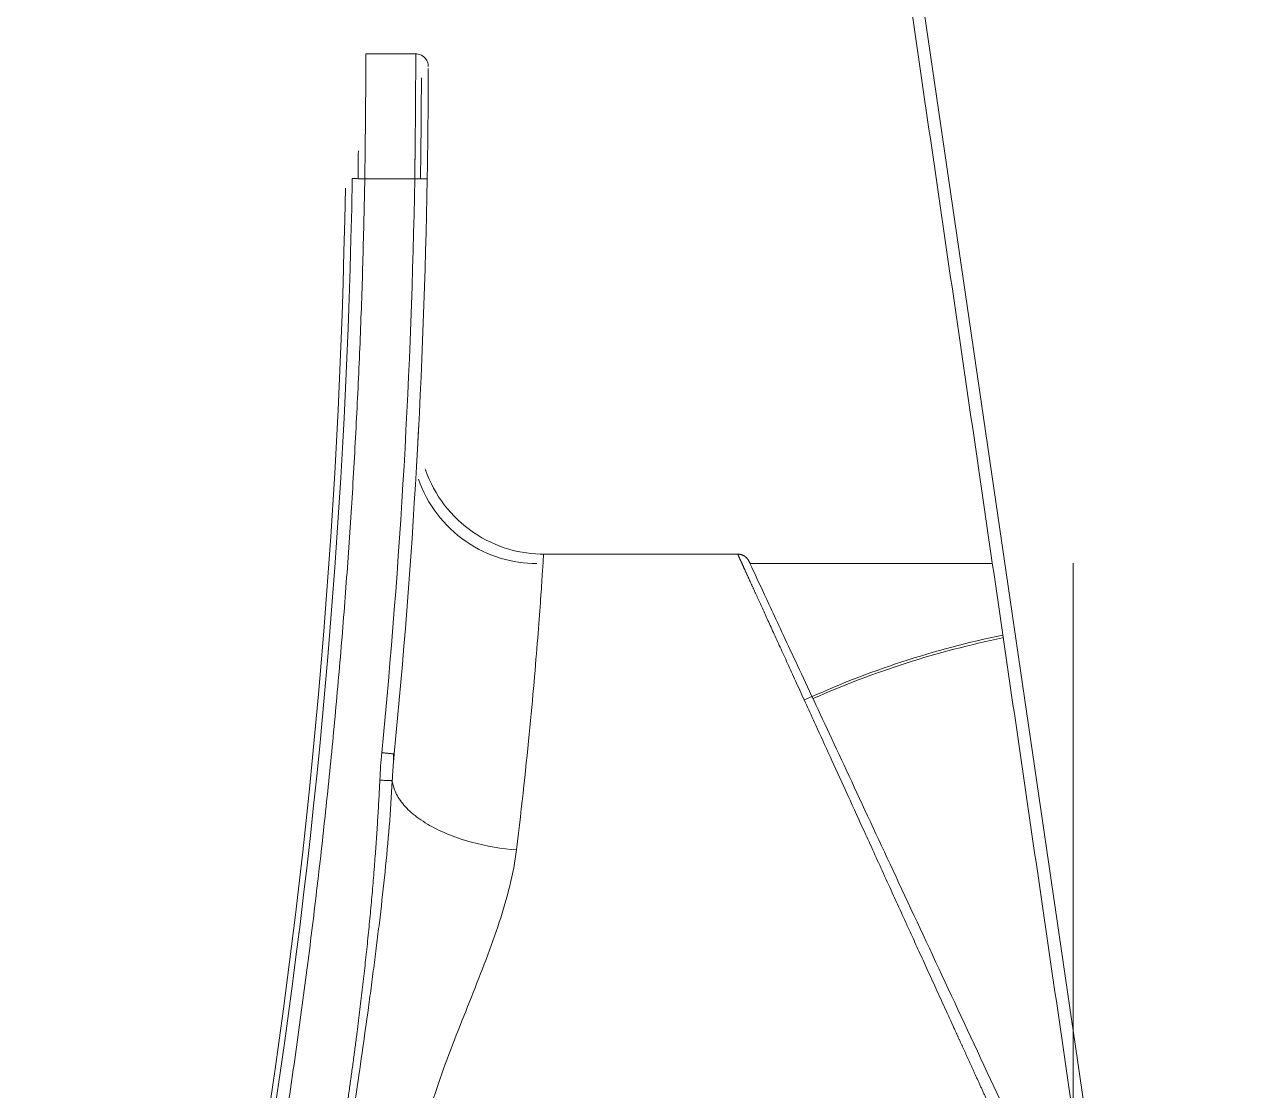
# Model space of a CAD drawing. Header units: millimetres. Extents: x 2433 to 4809, y -10272 to -6912.
# Drawn here: x 4224.37 to 4272.95, y -9168.72 to -9126.04 of the extents above; entities that cross this region are included whole.
import ezdxf

# ---------------------------------------------------------------- set-up
doc = ezdxf.new("R2010")
doc.units = ezdxf.units.MM

msp = doc.modelspace()

# ---------------------------------------------------------------- linework, layer by layer
at = {"linetype": 'Continuous', "lineweight": 13, "extrusion": (-1, -2.22045e-16, 0)}
for p, q in [((4259.07, -9116.429), (4272.949, -9211.446)), ((4238.004, -9132.222), (4240.004, -9132.222))]:
    msp.add_line(p, q, dxfattribs=at)
at = {"linetype": 'Continuous', "lineweight": 18, "extrusion": (-1, -2.22045e-16, 0)}
for p, q in [((4240.047, -9127.222), (4238.047, -9127.222)), ((4245.163, -9147.242), (4252.929, -9147.242)), ((4253.425, -9147.621), (4263.129, -9147.621))]:
    msp.add_line(p, q, dxfattribs=at)
at = {"linetype": 'Continuous', "lineweight": 18, "extrusion": (0, 0, -1)}
for centre, end in [((-3952.163, -9127.222), 196.38888), ((-3951.886, -9127.601), 197.2908)]:
    msp.add_arc(centre, 285.385, 181.00213, end, dxfattribs=at)
at = {"linetype": 'Continuous', "lineweight": 18}
for centre, radius, start, end in [((3952.163, -9127.222), 288.385, 354.42462, 359.00483), ((4271.01, -9186.723), 37, 101.6359, 114.6039)]:
    msp.add_arc(centre, radius, start, end, dxfattribs=at)
at = {"linetype": 'Continuous', "lineweight": 13}
msp.add_ellipse((4271.01, -9186.643), major_axis=(37, 0), ratio=0.994731, start_param=1.77424, end_param=1.990134, dxfattribs=at)
at = {"linetype": 'Continuous', "lineweight": 18}
for points, degree in [([(4272.467, -9211.547), (4258.583, -9116.5)], 1), ([(4238.004, -9132.222), (4238.014, -9131.568), (4238.03, -9130.262), (4238.043, -9128.593), (4238.047, -9127.494), (4238.047, -9127.222), (4238.047, -9127.222)], 3), ([(4237.733, -9132.214), (4237.738, -9131.837), (4237.743, -9131.464), (4237.747, -9131.104)], 3), ([(4238.685, -9155.192), (4239.431, -9147.553), (4239.871, -9139.897), (4240.004, -9132.222)], 3), ([(4240.425, -9143.842), (4240.422, -9143.836), (4240.419, -9143.834), (4240.416, -9143.836)], 3), ([(4240.446, -9143.902), (4240.441, -9143.887), (4240.436, -9143.88), (4240.43, -9143.882)], 3), ([(4253.198, -9147.321), (4253.073, -9147.242), (4252.926, -9147.242)], 2), ([(4253.198, -9147.321), (4253.321, -9147.401), (4253.384, -9147.534)], 2), ([(4238.607, -9156.29), (4238.625, -9155.913), (4238.651, -9155.547), (4238.685, -9155.192)], 3), ([(4239.154, -9155.559), (4239.149, -9155.231)], 1)]:
    msp.add_open_spline(points, degree=degree, dxfattribs=at)
at = {"linetype": 'Continuous', "lineweight": 13}
for points, knots in [([(4240.046, -9127.319), (4240.046, -9127.315), (4240.047, -9127.308), (4240.047, -9127.298), (4240.047, -9127.288), (4240.047, -9127.278), (4240.047, -9127.269), (4240.047, -9127.261), (4240.047, -9127.254), (4240.047, -9127.247), (4240.047, -9127.242), (4240.047, -9127.237), (4240.047, -9127.232), (4240.047, -9127.229), (4240.047, -9127.226), (4240.047, -9127.224), (4240.047, -9127.223), (4240.047, -9127.223), (4240.047, -9127.222)], [0, 0, 0, 0, 0.05337, 0.115185, 0.177185, 0.23937, 0.301739, 0.364294, 0.427033, 0.489957, 0.553066, 0.616359, 0.679837, 0.7435, 0.807348, 0.871381, 0.935598, 1, 1, 1, 1]), ([(4240.004, -9132.222), (4240.063, -9132.223), (4240.19, -9132.226), (4240.368, -9132.229), (4240.483, -9132.231), (4240.504, -9132.231), (4240.504, -9132.231)], [0, 0, 0, 0, 0.250144, 0.50029, 0.750436, 1, 1, 1, 1]), ([(4244.078, -9159.079), (4244.296, -9157.287), (4244.559, -9154.814), (4244.807, -9152.084), (4244.995, -9149.773), (4245.103, -9148.188), (4245.155, -9147.377), (4245.163, -9147.242), (4245.163, -9147.242), (4245.163, -9147.242)], [0, 0, 0, 0, 0.249993, 0.374989, 0.499985, 0.749978, 0.874975, 0.999971, 1, 1, 1, 1]), ([(4239.183, -9155.241), (4239.181, -9155.265), (4239.176, -9155.315), (4239.169, -9155.389), (4239.162, -9155.464), (4239.156, -9155.54), (4239.15, -9155.615), (4239.144, -9155.691), (4239.138, -9155.768), (4239.133, -9155.845), (4239.127, -9155.922), (4239.122, -9155.999), (4239.118, -9156.077), (4239.113, -9156.156), (4239.109, -9156.234), (4239.106, -9156.287), (4239.105, -9156.313)], [0, 0, 0, 0, 0.069238, 0.138821, 0.208746, 0.279011, 0.349615, 0.420556, 0.491831, 0.56344, 0.635381, 0.707651, 0.78025, 0.853175, 0.926426, 1, 1, 1, 1]), ([(4238.607, -9156.29), (4238.635, -9156.291), (4238.664, -9156.293), (4238.723, -9156.295), (4238.752, -9156.297), (4238.811, -9156.299), (4238.839, -9156.301), (4238.894, -9156.303), (4238.92, -9156.305), (4238.968, -9156.307), (4238.989, -9156.308), (4239.027, -9156.31), (4239.044, -9156.31), (4239.071, -9156.312), (4239.081, -9156.312), (4239.097, -9156.313), (4239.102, -9156.313), (4239.104, -9156.313)], [0, 0, 0, 0, 0.125, 0.125, 0.25, 0.25, 0.375, 0.375, 0.5, 0.5, 0.625, 0.625, 0.75, 0.75, 0.875, 0.875, 1, 1, 1, 1]), ([(4244.078, -9159.079), (4243.503, -9159.037), (4242.57, -9158.888), (4241.379, -9158.494), (4240.575, -9158.111), (4239.916, -9157.659), (4239.441, -9157.169), (4239.184, -9156.712), (4239.117, -9156.431), (4239.104, -9156.313)], [0, 0, 0, 0, 0.257269, 0.38603, 0.514791, 0.643552, 0.772313, 0.901074, 1, 1, 1, 1]), ([(4240.203, -9171.242), (4240.406, -9170.143), (4240.88, -9168.55), (4241.662, -9166.494), (4242.478, -9164.468), (4243.258, -9162.462), (4243.834, -9160.516), (4244.02, -9159.556), (4244.078, -9159.079)], [0, 0, 0, 0, 0.25, 0.375, 0.5, 0.75, 0.875, 1, 1, 1, 1])]:
    msp.add_open_spline(points, degree=3, knots=knots, dxfattribs=at)
at = {"linetype": 'Continuous', "lineweight": 18}
for points, degree, knots in [([(4240.547, -9127.723), (4240.547, -9127.664), (4240.526, -9127.537), (4240.412, -9127.359), (4240.233, -9127.244), (4240.106, -9127.222), (4240.047, -9127.222)], 3, [0, 0, 0, 0, 0.249564, 0.49971, 0.749856, 1, 1, 1, 1]), ([(4240.004, -9132.222), (4240.004, -9132.211), (4240.004, -9132.188), (4240.005, -9132.154), (4240.005, -9132.119), (4240.006, -9132.084), (4240.007, -9132.049), (4240.007, -9132.014), (4240.008, -9131.979), (4240.008, -9131.943), (4240.009, -9131.908), (4240.009, -9131.872), (4240.01, -9131.836), (4240.01, -9131.8), (4240.011, -9131.764), (4240.011, -9131.727), (4240.012, -9131.691), (4240.012, -9131.654), (4240.012, -9131.617), (4240.013, -9131.58), (4240.013, -9131.543), (4240.014, -9131.505), (4240.014, -9131.468), (4240.015, -9131.43), (4240.015, -9131.393), (4240.016, -9131.355), (4240.016, -9131.317), (4240.017, -9131.279), (4240.017, -9131.24), (4240.018, -9131.202), (4240.018, -9131.163), (4240.018, -9131.125), (4240.019, -9131.086), (4240.019, -9131.047), (4240.02, -9131.008), (4240.02, -9130.969), (4240.021, -9130.93), (4240.021, -9130.891), (4240.021, -9130.852), (4240.022, -9130.813), (4240.022, -9130.773), (4240.023, -9130.734), (4240.023, -9130.694), (4240.023, -9130.654), (4240.024, -9130.615), (4240.024, -9130.575), (4240.025, -9130.535), (4240.025, -9130.495), (4240.025, -9130.455), (4240.026, -9130.415), (4240.026, -9130.375), (4240.026, -9130.335), (4240.027, -9130.295), (4240.027, -9130.255), (4240.028, -9130.215), (4240.028, -9130.175), (4240.028, -9130.135), (4240.029, -9130.095), (4240.029, -9130.055), (4240.029, -9130.014), (4240.03, -9129.974), (4240.03, -9129.934), (4240.03, -9129.894), (4240.031, -9129.854), (4240.031, -9129.814), (4240.031, -9129.774), (4240.032, -9129.734), (4240.032, -9129.695), (4240.032, -9129.655), (4240.033, -9129.615), (4240.033, -9129.575), (4240.033, -9129.536), (4240.033, -9129.496), (4240.034, -9129.457), (4240.034, -9129.418), (4240.034, -9129.378), (4240.035, -9129.339), (4240.035, -9129.3), (4240.035, -9129.261), (4240.035, -9129.223), (4240.036, -9129.184), (4240.036, -9129.146), (4240.036, -9129.107), (4240.037, -9129.069), (4240.037, -9129.031), (4240.037, -9128.993), (4240.037, -9128.956), (4240.038, -9128.918), (4240.038, -9128.881), (4240.038, -9128.844), (4240.038, -9128.807), (4240.039, -9128.77), (4240.039, -9128.734), (4240.039, -9128.698), (4240.039, -9128.662), (4240.039, -9128.626), (4240.04, -9128.591), (4240.04, -9128.555), (4240.04, -9128.521), (4240.04, -9128.486), (4240.04, -9128.451), (4240.041, -9128.417), (4240.041, -9128.384), (4240.041, -9128.35), (4240.041, -9128.317), (4240.041, -9128.284), (4240.042, -9128.252), (4240.042, -9128.219), (4240.042, -9128.188), (4240.042, -9128.156), (4240.042, -9128.125), (4240.043, -9128.094), (4240.043, -9128.064), (4240.043, -9128.034), (4240.043, -9128.004), (4240.043, -9127.975), (4240.043, -9127.946), (4240.044, -9127.918), (4240.044, -9127.89), (4240.044, -9127.863), (4240.044, -9127.836), (4240.044, -9127.809), (4240.044, -9127.783), (4240.044, -9127.758), (4240.044, -9127.732), (4240.045, -9127.708), (4240.045, -9127.684), (4240.045, -9127.66), (4240.045, -9127.637), (4240.045, -9127.614), (4240.045, -9127.592), (4240.045, -9127.571), (4240.045, -9127.55), (4240.045, -9127.53), (4240.046, -9127.51), (4240.046, -9127.491), (4240.046, -9127.472), (4240.046, -9127.454), (4240.046, -9127.437), (4240.046, -9127.42), (4240.046, -9127.404), (4240.046, -9127.388), (4240.046, -9127.373), (4240.046, -9127.359), (4240.046, -9127.345), (4240.046, -9127.333), (4240.046, -9127.324), (4240.046, -9127.319), (4240.046, -9127.319)], 3, [0, 0, 0, 0, 0.004985, 0.009997, 0.015035, 0.0201, 0.025191, 0.030308, 0.035452, 0.040622, 0.045819, 0.051042, 0.056291, 0.061567, 0.06687, 0.072199, 0.077554, 0.082936, 0.088344, 0.093778, 0.099239, 0.104727, 0.110241, 0.115781, 0.121348, 0.126941, 0.13256, 0.138206, 0.143879, 0.149578, 0.155303, 0.161055, 0.166833, 0.172637, 0.178468, 0.184326, 0.19021, 0.19612, 0.202057, 0.20802, 0.214009, 0.220025, 0.226068, 0.232137, 0.238232, 0.244354, 0.250502, 0.256677, 0.262878, 0.269105, 0.275359, 0.28164, 0.287946, 0.29428, 0.300639, 0.307025, 0.313438, 0.319877, 0.326342, 0.332834, 0.339352, 0.345897, 0.352468, 0.359066, 0.36569, 0.37234, 0.379017, 0.38572, 0.39245, 0.399206, 0.405989, 0.412798, 0.419634, 0.426495, 0.433384, 0.440299, 0.44724, 0.454207, 0.461202, 0.468222, 0.475269, 0.482342, 0.489442, 0.496568, 0.503721, 0.5109, 0.518106, 0.525338, 0.532596, 0.539881, 0.547192, 0.55453, 0.561894, 0.569285, 0.576702, 0.584146, 0.591615, 0.599112, 0.606635, 0.614184, 0.621759, 0.629362, 0.63699, 0.644645, 0.652327, 0.660034, 0.667769, 0.675529, 0.683317, 0.69113, 0.69897, 0.706837, 0.714729, 0.722649, 0.730595, 0.738567, 0.746565, 0.754591, 0.762642, 0.77072, 0.778824, 0.786955, 0.795112, 0.803296, 0.811506, 0.819743, 0.828006, 0.836295, 0.844611, 0.852954, 0.861322, 0.869718, 0.878139, 0.886587, 0.895062, 0.903563, 0.91209, 0.920644, 0.929224, 0.937831, 0.946464, 0.955124, 0.96381, 0.972522, 0.981261, 0.990026, 0.998818, 1, 1, 1, 1]), ([(4240.233, -9132.225), (4240.234, -9132.223), (4240.234, -9132.207), (4240.234, -9132.177), (4240.235, -9132.135), (4240.236, -9132.093), (4240.236, -9132.05), (4240.237, -9132.006), (4240.238, -9131.962), (4240.238, -9131.917), (4240.239, -9131.871), (4240.24, -9131.824), (4240.24, -9131.777), (4240.241, -9131.729), (4240.242, -9131.68), (4240.242, -9131.63), (4240.243, -9131.58), (4240.244, -9131.529), (4240.244, -9131.477), (4240.245, -9131.425), (4240.246, -9131.372), (4240.246, -9131.319), (4240.247, -9131.264), (4240.248, -9131.21), (4240.249, -9131.154), (4240.249, -9131.099), (4240.25, -9131.042), (4240.251, -9130.985), (4240.251, -9130.928), (4240.252, -9130.87), (4240.253, -9130.812), (4240.253, -9130.753), (4240.254, -9130.694), (4240.254, -9130.635), (4240.255, -9130.575), (4240.256, -9130.515), (4240.256, -9130.455), (4240.257, -9130.394), (4240.257, -9130.334), (4240.258, -9130.273), (4240.259, -9130.212), (4240.259, -9130.15), (4240.26, -9130.089), (4240.26, -9130.028), (4240.261, -9129.967), (4240.261, -9129.906), (4240.262, -9129.845), (4240.262, -9129.784), (4240.263, -9129.723), (4240.263, -9129.663), (4240.264, -9129.602), (4240.264, -9129.543), (4240.264, -9129.483), (4240.265, -9129.424), (4240.265, -9129.366), (4240.266, -9129.308), (4240.266, -9129.251), (4240.266, -9129.192), (4240.267, -9129.131), (4240.267, -9129.07), (4240.267, -9129.01), (4240.268, -9128.944), (4240.268, -9128.848), (4240.269, -9128.706), (4240.269, -9128.52), (4240.27, -9128.403), (4240.27, -9128.344), (4240.27, -9128.342), (4240.27, -9128.339), (4240.27, -9128.335), (4240.27, -9128.331), (4240.27, -9128.327), (4240.27, -9128.323), (4240.27, -9128.318), (4240.27, -9128.313), (4240.27, -9128.307), (4240.27, -9128.301), (4240.27, -9128.295), (4240.27, -9128.289), (4240.27, -9128.282), (4240.27, -9128.275), (4240.27, -9128.268), (4240.27, -9128.261), (4240.27, -9128.254), (4240.27, -9128.246), (4240.27, -9128.239), (4240.27, -9128.231), (4240.27, -9128.223), (4240.27, -9128.216), (4240.27, -9128.208), (4240.27, -9128.2), (4240.27, -9128.193), (4240.27, -9128.188), (4240.27, -9128.186)], 3, [0, 0, 0, 0, 0.001378, 0.008373, 0.015511, 0.022793, 0.030218, 0.037787, 0.0455, 0.053357, 0.061357, 0.069501, 0.077788, 0.086219, 0.094793, 0.103511, 0.112373, 0.121378, 0.130526, 0.139818, 0.149254, 0.158833, 0.168555, 0.178421, 0.18843, 0.198582, 0.208878, 0.219317, 0.229899, 0.240624, 0.251492, 0.262503, 0.273657, 0.284953, 0.296392, 0.307974, 0.319697, 0.331563, 0.343571, 0.35572, 0.368012, 0.380445, 0.39302, 0.405737, 0.418595, 0.431596, 0.444738, 0.458022, 0.471448, 0.485017, 0.498728, 0.512583, 0.526582, 0.540726, 0.555015, 0.56945, 0.584032, 0.598762, 0.615656, 0.632554, 0.649458, 0.666366, 0.690191, 0.736065, 0.804016, 0.894041, 0.895282, 0.896734, 0.898398, 0.900272, 0.902357, 0.904654, 0.907161, 0.90988, 0.912809, 0.91595, 0.919302, 0.922864, 0.926638, 0.930623, 0.934818, 0.939225, 0.943843, 0.948671, 0.95371, 0.95896, 0.964421, 0.970093, 0.975976, 0.982069, 0.988373, 0.994887, 1, 1, 1, 1]), ([(4240.504, -9132.231), (4240.504, -9132.221), (4240.504, -9132.199), (4240.505, -9132.167), (4240.505, -9132.134), (4240.506, -9132.1), (4240.507, -9132.065), (4240.507, -9132.029), (4240.508, -9131.993), (4240.508, -9131.956), (4240.509, -9131.917), (4240.51, -9131.878), (4240.51, -9131.839), (4240.511, -9131.798), (4240.512, -9131.757), (4240.512, -9131.715), (4240.513, -9131.672), (4240.514, -9131.628), (4240.514, -9131.584), (4240.515, -9131.538), (4240.516, -9131.492), (4240.516, -9131.446), (4240.517, -9131.398), (4240.518, -9131.35), (4240.518, -9131.301), (4240.519, -9131.252), (4240.52, -9131.201), (4240.52, -9131.15), (4240.521, -9131.099), (4240.522, -9131.047), (4240.523, -9130.994), (4240.523, -9130.94), (4240.524, -9130.886), (4240.525, -9130.831), (4240.525, -9130.776), (4240.526, -9130.72), (4240.527, -9130.664), (4240.527, -9130.607), (4240.528, -9130.55), (4240.529, -9130.492), (4240.529, -9130.434), (4240.53, -9130.375), (4240.531, -9130.316), (4240.531, -9130.257), (4240.532, -9130.197), (4240.532, -9130.137), (4240.533, -9130.077), (4240.534, -9130.016), (4240.534, -9129.955), (4240.535, -9129.894), (4240.535, -9129.833), (4240.536, -9129.772), (4240.536, -9129.711), (4240.537, -9129.65), (4240.537, -9129.588), (4240.538, -9129.527), (4240.538, -9129.466), (4240.539, -9129.405), (4240.539, -9129.345), (4240.54, -9129.284), (4240.54, -9129.224), (4240.541, -9129.164), (4240.541, -9129.105), (4240.542, -9129.046), (4240.542, -9128.988), (4240.542, -9128.93), (4240.543, -9128.873), (4240.543, -9128.814), (4240.543, -9128.753), (4240.544, -9128.691), (4240.544, -9128.631), (4240.544, -9128.565), (4240.545, -9128.47), (4240.545, -9128.327), (4240.546, -9128.142), (4240.546, -9128.024), (4240.546, -9127.966), (4240.546, -9127.963), (4240.546, -9127.96), (4240.546, -9127.957), (4240.546, -9127.953), (4240.546, -9127.949), (4240.547, -9127.944), (4240.547, -9127.939), (4240.547, -9127.934), (4240.547, -9127.929), (4240.547, -9127.923), (4240.547, -9127.917), (4240.547, -9127.911), (4240.547, -9127.904), (4240.547, -9127.897), (4240.547, -9127.89), (4240.547, -9127.883), (4240.547, -9127.876), (4240.547, -9127.868), (4240.547, -9127.86), (4240.547, -9127.853), (4240.547, -9127.845), (4240.547, -9127.837), (4240.547, -9127.829), (4240.547, -9127.822), (4240.547, -9127.814), (4240.547, -9127.81), (4240.547, -9127.808)], 3, [0, 0, 0, 0, 0.005075, 0.010285, 0.015631, 0.021111, 0.026727, 0.032479, 0.038365, 0.044386, 0.050543, 0.056834, 0.06326, 0.069821, 0.076517, 0.083348, 0.090313, 0.097413, 0.104648, 0.112018, 0.119522, 0.127161, 0.134935, 0.142843, 0.150886, 0.159064, 0.167376, 0.175824, 0.184405, 0.193121, 0.201972, 0.210958, 0.220077, 0.229332, 0.238721, 0.248244, 0.257902, 0.267694, 0.27762, 0.28768, 0.297875, 0.308204, 0.318666, 0.329263, 0.339993, 0.350857, 0.361854, 0.372984, 0.384248, 0.395645, 0.407175, 0.418838, 0.430633, 0.442562, 0.454624, 0.466818, 0.479146, 0.491607, 0.504201, 0.516929, 0.529791, 0.542787, 0.555919, 0.569186, 0.58259, 0.59613, 0.609809, 0.623625, 0.639473, 0.655324, 0.67118, 0.687041, 0.709389, 0.75242, 0.816161, 0.900608, 0.901772, 0.903134, 0.904694, 0.906452, 0.908408, 0.910562, 0.912914, 0.915464, 0.918212, 0.921158, 0.924302, 0.927644, 0.931184, 0.934922, 0.938858, 0.942991, 0.947323, 0.951852, 0.956579, 0.961504, 0.966626, 0.971947, 0.977464, 0.98318, 0.989093, 0.995204, 1, 1, 1, 1]), ([(4237.504, -9132.214), (4237.504, -9132.214), (4237.525, -9132.214), (4237.639, -9132.216), (4237.817, -9132.219), (4237.945, -9132.221), (4238.004, -9132.222)], 3, [0, 0, 0, 0, 0.249074, 0.499386, 0.749699, 1, 1, 1, 1]), ([(4240.169, -9141.987), (4240.169, -9141.986), (4240.168, -9142.002), (4240.165, -9142.074), (4240.157, -9142.219), (4240.144, -9142.467), (4240.123, -9142.859), (4240.101, -9143.269), (4240.085, -9143.552), (4240.079, -9143.644)], 3, [0, 0, 0, 0, 0.117713, 0.239954, 0.362564, 0.546098, 0.730227, 0.915463, 1, 1, 1, 1]), ([(4244.886, -9147.621), (4244.391, -9147.618), (4243.41, -9147.477), (4241.997, -9146.804), (4240.829, -9145.686), (4240.336, -9144.754), (4240.155, -9144.239)], 3, [0, 0, 0, 0, 0.232738, 0.484458, 0.744309, 1, 1, 1, 1]), ([(4245.206, -9147.242), (4244.71, -9147.244), (4243.723, -9147.11), (4242.299, -9146.444), (4241.119, -9145.326), (4240.619, -9144.39), (4240.435, -9143.872)], 3, [0, 0, 0, 0, 0.232293, 0.483896, 0.743957, 1, 1, 1, 1]), ([(4263.658, -9170.739), (4263.646, -9170.712), (4263.622, -9170.66), (4263.586, -9170.582), (4263.55, -9170.504), (4263.515, -9170.426), (4263.48, -9170.349), (4263.445, -9170.273), (4263.41, -9170.197), (4263.376, -9170.121), (4263.342, -9170.046), (4263.308, -9169.972), (4263.274, -9169.898), (4263.24, -9169.824), (4263.207, -9169.751), (4263.173, -9169.678), (4263.14, -9169.606), (4263.108, -9169.534), (4263.075, -9169.462), (4263.043, -9169.392), (4263.011, -9169.321), (4262.979, -9169.251), (4262.947, -9169.182), (4262.916, -9169.113), (4262.884, -9169.044), (4262.853, -9168.976), (4262.822, -9168.909), (4262.792, -9168.841), (4262.761, -9168.775), (4262.731, -9168.709), (4262.701, -9168.643), (4262.671, -9168.578), (4262.642, -9168.513), (4262.612, -9168.449), (4262.583, -9168.385), (4262.554, -9168.321), (4262.526, -9168.259), (4262.497, -9168.196), (4262.469, -9168.134), (4262.441, -9168.073), (4262.413, -9168.012), (4262.385, -9167.951), (4262.358, -9167.891), (4262.331, -9167.832), (4262.304, -9167.773), (4262.277, -9167.714), (4262.25, -9167.656), (4262.224, -9167.598), (4262.198, -9167.541), (4262.172, -9167.484), (4262.146, -9167.428), (4262.121, -9167.372), (4262.095, -9167.317), (4262.07, -9167.262), (4262.046, -9167.207), (4262.021, -9167.153), (4261.996, -9167.1), (4261.972, -9167.047), (4261.948, -9166.994), (4261.924, -9166.942), (4261.901, -9166.891), (4261.877, -9166.84), (4261.854, -9166.789), (4261.831, -9166.739), (4261.809, -9166.689), (4261.786, -9166.64), (4261.764, -9166.591), (4261.742, -9166.543), (4261.72, -9166.495), (4261.698, -9166.447), (4261.677, -9166.401), (4261.656, -9166.354), (4261.635, -9166.308), (4261.614, -9166.263), (4261.593, -9166.217), (4261.573, -9166.173), (4261.434, -9165.87), (4261.183, -9165.318), (4260.824, -9164.532), (4260.48, -9163.779), (4260.151, -9163.059), (4259.837, -9162.372), (4259.354, -9161.314), (4258.72, -9159.923), (4257.961, -9158.258), (4257.264, -9156.734), (4256.631, -9155.349), (4256.109, -9154.207), (4255.682, -9153.27), (4255.331, -9152.501), (4255.005, -9151.786), (4254.703, -9151.125), (4254.425, -9150.517), (4254.172, -9149.963), (4253.943, -9149.463), (4253.797, -9149.144), (4253.717, -9148.968), (4253.693, -9148.915), (4253.669, -9148.863), (4253.646, -9148.812), (4253.623, -9148.762), (4253.6, -9148.712), (4253.578, -9148.664), (4253.556, -9148.616), (4253.535, -9148.569), (4253.514, -9148.523), (4253.493, -9148.477), (4253.473, -9148.433), (4253.453, -9148.389), (4253.433, -9148.346), (4253.414, -9148.304), (4253.395, -9148.262), (4253.377, -9148.222), (4253.359, -9148.182), (4253.341, -9148.143), (4253.324, -9148.105), (4253.307, -9148.068), (4253.29, -9148.032), (4253.274, -9147.996), (4253.258, -9147.961), (4253.243, -9147.927), (4253.227, -9147.894), (4253.213, -9147.862), (4253.198, -9147.831), (4253.184, -9147.8), (4253.171, -9147.77), (4253.158, -9147.741), (4253.145, -9147.713), (4253.132, -9147.686), (4253.12, -9147.659), (4253.108, -9147.633), (4253.097, -9147.608), (4253.086, -9147.584), (4253.075, -9147.561), (4253.065, -9147.539), (4253.055, -9147.517), (4253.046, -9147.496), (4253.037, -9147.476), (4253.028, -9147.457), (4253.019, -9147.439), (4253.011, -9147.421), (4253.004, -9147.405), (4252.996, -9147.389), (4252.99, -9147.374), (4252.983, -9147.359), (4252.977, -9147.346), (4252.971, -9147.333), (4252.966, -9147.322), (4252.961, -9147.311), (4252.956, -9147.301), (4252.952, -9147.291), (4252.948, -9147.283), (4252.944, -9147.275), (4252.941, -9147.268), (4252.938, -9147.262), (4252.936, -9147.257), (4252.934, -9147.252), (4252.932, -9147.249), (4252.931, -9147.246), (4252.93, -9147.244), (4252.929, -9147.243), (4252.929, -9147.243), (4252.929, -9147.242)], 3, [0, 0, 0, 0, 0.002219, 0.004426, 0.006619, 0.0088, 0.010968, 0.013123, 0.015265, 0.017394, 0.01951, 0.021614, 0.023704, 0.025782, 0.027847, 0.029899, 0.031938, 0.033964, 0.035978, 0.037978, 0.039966, 0.041941, 0.043903, 0.045852, 0.047788, 0.049712, 0.051622, 0.05352, 0.055405, 0.057277, 0.059136, 0.060982, 0.062815, 0.064636, 0.066443, 0.068238, 0.07002, 0.071789, 0.073545, 0.075288, 0.077019, 0.078737, 0.080441, 0.082133, 0.083812, 0.085478, 0.087131, 0.088772, 0.090399, 0.092014, 0.093616, 0.095205, 0.096781, 0.098344, 0.099895, 0.101432, 0.102957, 0.104468, 0.105967, 0.107453, 0.108927, 0.110387, 0.111834, 0.113269, 0.114691, 0.1161, 0.117496, 0.118879, 0.120249, 0.121607, 0.122951, 0.124283, 0.125602, 0.126908, 0.128201, 0.129481, 0.130748, 0.154321, 0.17712, 0.199145, 0.220396, 0.240874, 0.260579, 0.315953, 0.36906, 0.419913, 0.468529, 0.514923, 0.547263, 0.579119, 0.6105, 0.641414, 0.67187, 0.701878, 0.731447, 0.760587, 0.764295, 0.768, 0.771703, 0.775402, 0.779098, 0.782792, 0.786482, 0.79017, 0.793855, 0.797537, 0.801217, 0.804893, 0.808567, 0.812238, 0.815907, 0.819572, 0.823235, 0.826896, 0.830554, 0.834209, 0.837862, 0.841512, 0.84516, 0.848806, 0.852449, 0.856089, 0.859727, 0.863363, 0.866996, 0.870627, 0.874256, 0.877882, 0.881506, 0.885128, 0.888748, 0.892366, 0.895981, 0.899594, 0.903205, 0.906814, 0.910421, 0.914026, 0.917629, 0.92123, 0.924829, 0.928426, 0.932022, 0.935615, 0.939206, 0.942796, 0.946384, 0.94997, 0.953554, 0.957136, 0.960717, 0.964296, 0.967874, 0.971449, 0.975024, 0.978596, 0.982167, 0.985737, 0.989305, 0.992871, 0.996436, 1, 1, 1, 1]), ([(4264.111, -9170.538), (4263.403, -9169.02), (4261.991, -9165.993), (4259.961, -9161.638), (4258.096, -9157.638), (4256.462, -9154.134), (4255.125, -9151.268), (4254.131, -9149.135), (4253.521, -9147.829), (4253.383, -9147.531), (4253.383, -9147.531), (4253.383, -9147.531)], 3, [0, 0, 0, 0, 0.124997, 0.249995, 0.374992, 0.499989, 0.624986, 0.749984, 0.874981, 0.999978, 1, 1, 1, 1]), ([(4266.361, -9169.736), (4266.361, -9168.758), (4266.361, -9167.785), (4266.361, -9165.289), (4266.361, -9163.782), (4266.361, -9160.902), (4266.361, -9159.527), (4266.361, -9156.929), (4266.361, -9155.706), (4266.361, -9154.048), (4266.361, -9153.525), (4266.361, -9152.535), (4266.361, -9151.134), (4266.361, -9149.28), (4266.361, -9148.373), (4266.361, -9147.914), (4266.361, -9147.797), (4266.361, -9147.642), (4266.361, -9147.602), (4266.361, -9147.601), (4266.361, -9147.756), (4266.361, -9148.363), (4266.361, -9148.815), (4266.361, -9149.713), (4266.361, -9150.049), (4266.361, -9150.788), (4266.361, -9151.191), (4266.361, -9152.055), (4266.361, -9152.517), (4266.361, -9153.507), (4266.361, -9154.034), (4266.361, -9155.144), (4266.361, -9155.726), (4266.361, -9156.931), (4266.361, -9157.555), (4266.361, -9159.496), (4266.361, -9160.89), (4266.361, -9165.224), (4266.361, -9168.302), (4266.361, -9171.474)], 3, [0, 0, 0, 0, 0.0402, 0.0402, 0.104187, 0.104187, 0.168173, 0.168173, 0.23216, 0.23216, 0.264153, 0.264153, 0.296147, 0.360133, 0.42412, 0.42412, 0.456113, 0.456113, 0.488107, 0.488107, 0.552093, 0.552093, 0.61608, 0.61608, 0.648073, 0.648073, 0.680067, 0.680067, 0.71206, 0.71206, 0.744053, 0.744053, 0.776047, 0.776047, 0.80804, 0.80804, 0.872027, 0.872027, 1, 1, 1, 1]), ([(4237.077, -9170.765), (4237.696, -9166.712), (4238.07, -9163.19), (4238.453, -9159.583), (4238.607, -9156.29)], 2, [0, 0, 0, 0.5, 0.5, 1, 1, 1]), ([(4237.361, -9170.808), (4237.545, -9169.606), (4237.725, -9168.404), (4237.984, -9166.599), (4238.111, -9165.696), (4238.273, -9164.491), (4238.391, -9163.587), (4238.505, -9162.682), (4238.652, -9161.474), (4238.753, -9160.567), (4238.94, -9158.749), (4239.041, -9157.534), (4239.104, -9156.313)], 3, [0, 0, 0, 0, 0.25, 0.25, 0.375, 0.4375, 0.5, 0.5625, 0.625, 0.75, 0.75, 1, 1, 1, 1])]:
    msp.add_open_spline(points, degree=degree, knots=knots, dxfattribs=at)
at = {"linetype": 'Continuous', "lineweight": 13}
for points, weights in [([(4226.431, -9207.886), (4233.674, -9183.261), (4237.555, -9157.887), (4238.004, -9132.222)], [1, 0.993999126829, 0.993999126829, 1]), ([(4239.183, -9155.241), (4239.183, -9155.241), (4238.977, -9155.22), (4238.685, -9155.192)], [1.00000626835, 0.804737800977, 0.804735711523, 0.999999999993])]:
    msp.add_rational_spline(points, weights, degree=3, dxfattribs=at)

doc.saveas('drawing.dxf')
